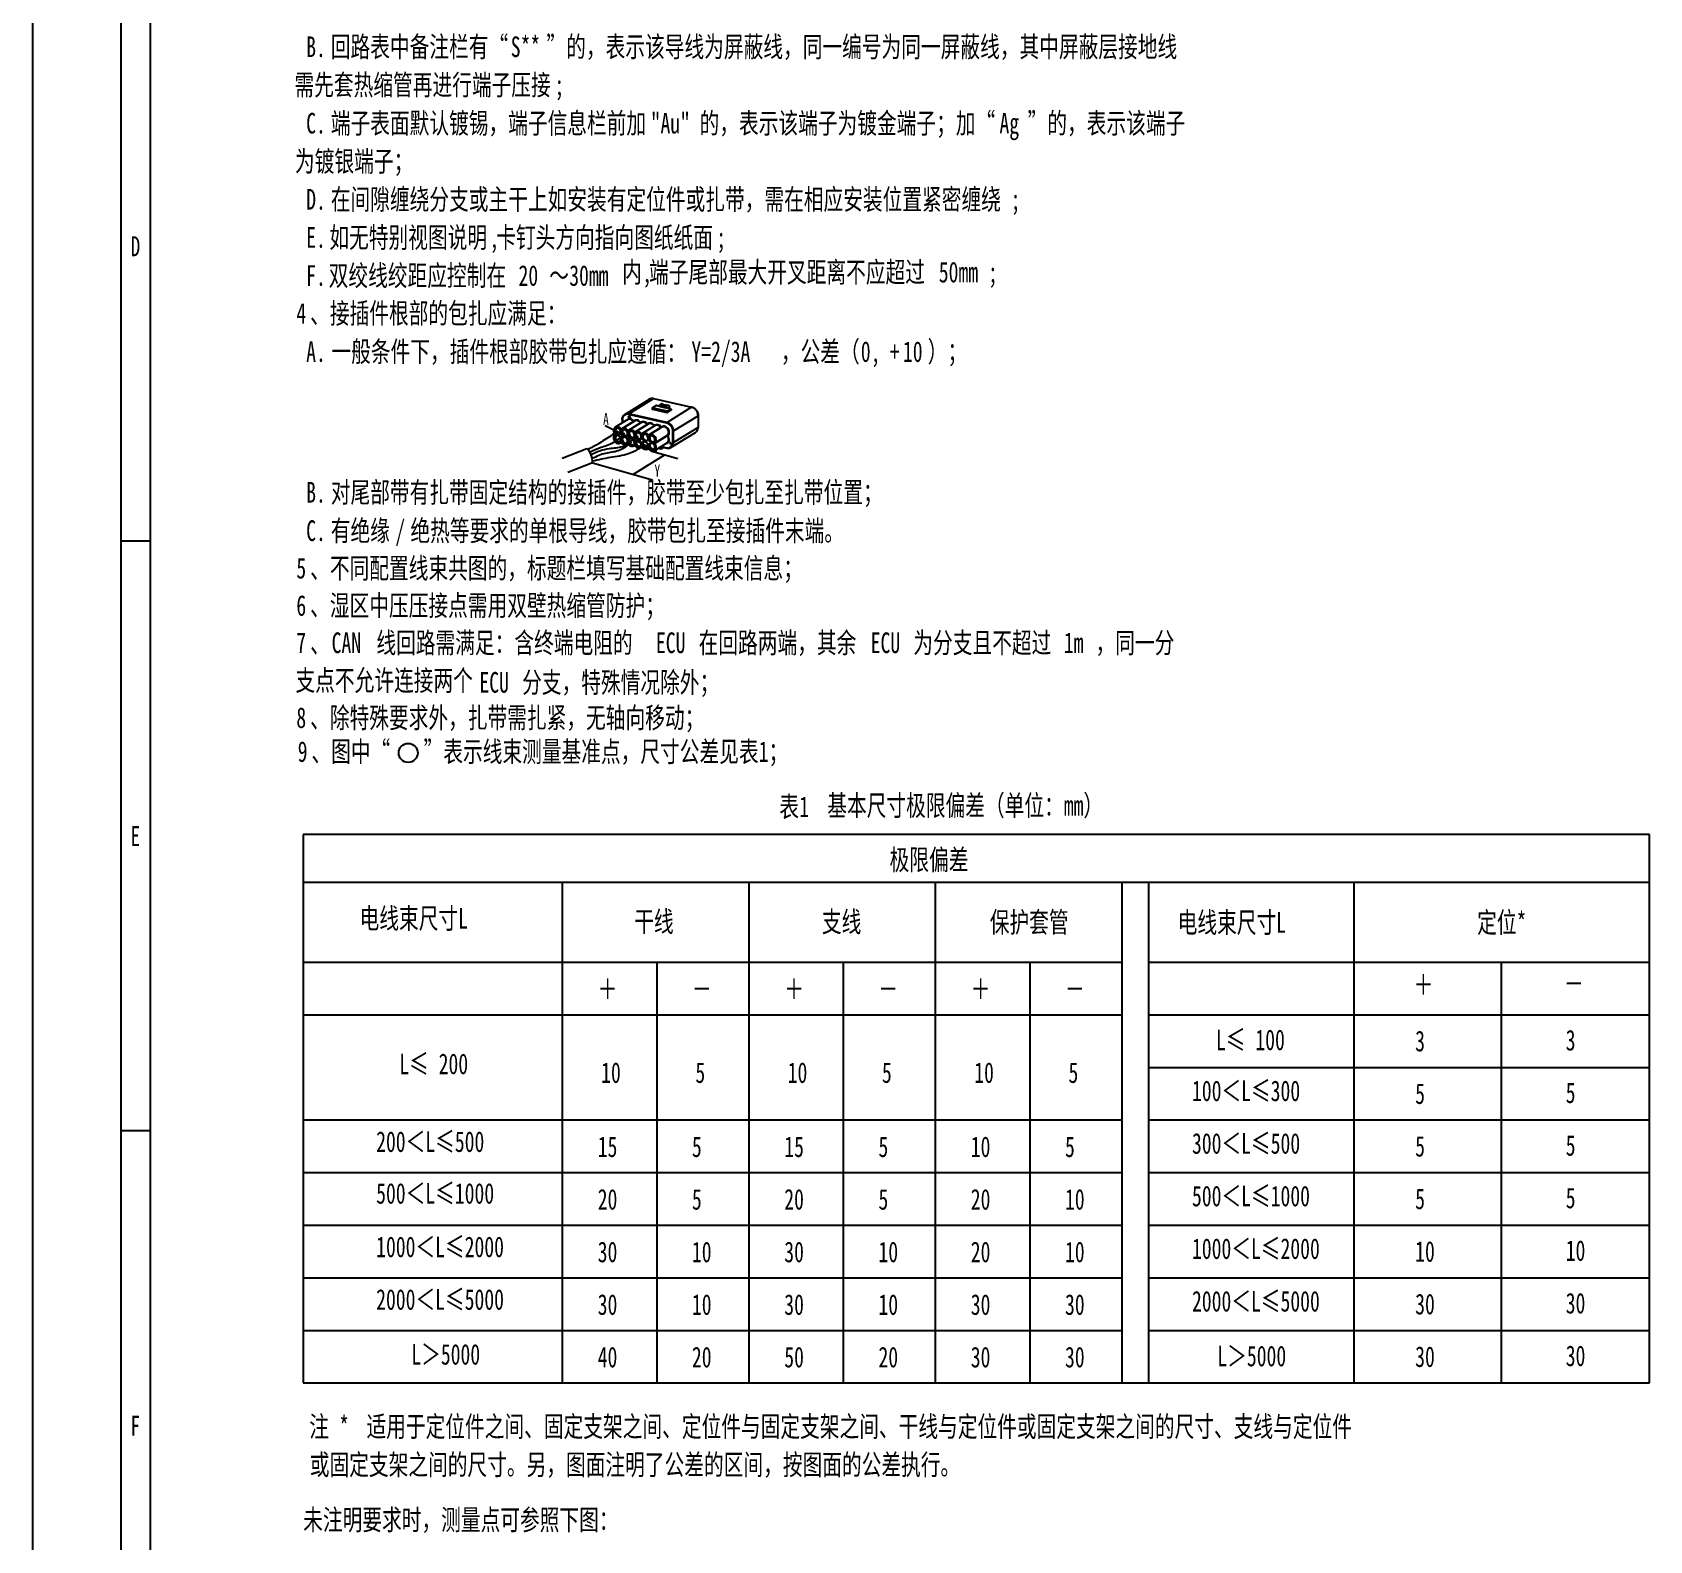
# Model space of a CAD drawing. Header units: inches. Extents: x 47316 to 59086, y 3141 to 11743.
# Drawn here: x 57302.6 to 57576.8, y 7120.7 to 7376.5 of the extents above; entities that cross this region are included whole.
import ezdxf

# ---------------------------------------------------------------- set-up
doc = ezdxf.new("R2010")
doc.units = ezdxf.units.IN
doc.header["$MEASUREMENT"] = 0
doc.styles.add('MtX_SimSun', font='')
doc.styles.get("Standard").update_dxf_attribs({"font": ''})
doc.styles.get('MtX_SimSun').set_extended_font_data('SimSun')
doc.styles.get('Standard').set_extended_font_data('SimSun')

msp = doc.modelspace()

# ---------------------------------------------------------------- hatches: boundary and pattern name
at = {"lineweight": -3}
h = msp.add_hatch(color=0, dxfattribs=at)
h.dxf.hatch_style = 2
h.paths.add_polyline_path([(57401.06, 7309.31), (57401.78, 7308.79), (57400.93, 7309.05)])
h = msp.add_hatch(color=0, dxfattribs=at)
h.dxf.hatch_style = 2
h.paths.add_polyline_path([(57407.28, 7306.24), (57406.44, 7306.49), (57407.15, 7305.98)])
h = msp.add_hatch(color=0, dxfattribs=at)
h.dxf.hatch_style = 2
h.paths.add_polyline_path([(57409, 7304.53), (57409.83, 7304.85), (57409.15, 7304.28)])
h = msp.add_hatch(color=0, dxfattribs=at)
h.dxf.hatch_style = 2
h.paths.add_polyline_path([(57405.1, 7302.12), (57404.43, 7301.53), (57405.25, 7301.87)])

# ---------------------------------------------------------------- linework, layer by layer
at = {"color": 0, "lineweight": -3}
for p, q in [((57302.57, 7710.2), (57302.57, 6869.2)), ((57322.57, 7690.2), (57322.57, 6890.2)), ((57317.57, 7390.2), (57317.57, 6890.2)), ((57403.02, 7311.7), (57407.19, 7314.26)), ((57403.7, 7311.8), (57407.87, 7314.36)), ((57407.19, 7314.26), (57407.3, 7314.32)), ((57407.3, 7314.32), (57407.42, 7314.36)), ((57407.42, 7314.36), (57407.56, 7314.39)), ((57407.56, 7314.39), (57407.71, 7314.4)), ((57407.71, 7314.4), (57407.86, 7314.38)), ((57407.86, 7314.38), (57407.91, 7314.37)), ((57407.87, 7314.36), (57414.35, 7312.91)), ((57407.91, 7314.37), (57414.39, 7312.91)), ((57403.53, 7310.83), (57401.4, 7309.52)), ((57402.58, 7310.83), (57402.59, 7310.98)), ((57402.58, 7310.83), (57402.58, 7310.24)), ((57402.59, 7310.98), (57402.62, 7311.13)), ((57402.62, 7311.13), (57402.67, 7311.27)), ((57402.67, 7311.27), (57402.73, 7311.4)), ((57402.73, 7311.4), (57402.81, 7311.51)), ((57402.81, 7311.51), (57402.9, 7311.61)), ((57402.9, 7311.61), (57403.01, 7311.69)), ((57403.01, 7311.69), (57403.02, 7311.7)), ((57403.66, 7311.38), (57403.63, 7311.34)), ((57403.63, 7311.34), (57403.63, 7311.3)), ((57403.63, 7311.3), (57403.66, 7311.33)), ((57403.65, 7311.31), (57403.63, 7311.3)), ((57403.65, 7311.31), (57403.66, 7311.32)), ((57410.14, 7310.23), (57403.66, 7311.69)), ((57403.69, 7311.39), (57403.66, 7311.38)), ((57403.7, 7311.37), (57403.66, 7311.38)), ((57403.66, 7311.33), (57403.66, 7311.1)), ((57403.66, 7311.1), (57403.69, 7311.09)), ((57403.72, 7311.39), (57403.69, 7311.39)), ((57403.69, 7311.09), (57403.7, 7311.37)), ((57403.72, 7311.11), (57403.69, 7311.09)), ((57410.19, 7310.34), (57403.7, 7311.8)), ((57403.72, 7311.39), (57403.7, 7311.37)), ((57403.72, 7311.11), (57403.72, 7311.39)), ((57403.75, 7311.32), (57403.74, 7311.3)), ((57403.74, 7311.3), (57403.77, 7311.29)), ((57403.89, 7311.23), (57403.74, 7311.11)), ((57403.74, 7311.11), (57403.74, 7311.08)), ((57403.74, 7311.08), (57403.93, 7311.04)), ((57403.77, 7311.34), (57403.75, 7311.32)), ((57403.79, 7311.35), (57403.77, 7311.34)), ((57403.79, 7311.34), (57403.77, 7311.34)), ((57403.77, 7311.29), (57403.78, 7311.3)), ((57403.79, 7311.3), (57403.77, 7311.29)), ((57403.78, 7311.3), (57403.8, 7311.31)), ((57403.78, 7311.1), (57403.92, 7311.2)), ((57403.8, 7311.12), (57403.78, 7311.1)), ((57403.93, 7311.07), (57403.78, 7311.1)), ((57403.82, 7311.36), (57403.79, 7311.35)), ((57403.82, 7311.36), (57403.79, 7311.34)), ((57403.83, 7311.34), (57403.79, 7311.34)), ((57403.79, 7311.3), (57403.8, 7311.31)), ((57403.8, 7311.31), (57403.82, 7311.31)), ((57403.8, 7311.12), (57403.94, 7311.22)), ((57403.95, 7311.08), (57403.8, 7311.12)), ((57403.85, 7311.36), (57403.82, 7311.36)), ((57403.82, 7311.31), (57403.85, 7311.31)), ((57403.85, 7311.36), (57403.83, 7311.34)), ((57403.85, 7311.34), (57403.83, 7311.34)), ((57403.88, 7311.35), (57403.85, 7311.36)), ((57403.88, 7311.35), (57403.85, 7311.34)), ((57403.88, 7311.32), (57403.85, 7311.34)), ((57403.85, 7311.31), (57403.87, 7311.3)), ((57403.87, 7311.3), (57403.89, 7311.28)), ((57403.91, 7311.34), (57403.88, 7311.35)), ((57403.91, 7311.34), (57403.88, 7311.32)), ((57403.91, 7311.31), (57403.88, 7311.32)), ((57403.89, 7311.28), (57403.9, 7311.26)), ((57403.9, 7311.25), (57403.89, 7311.23)), ((57403.9, 7311.26), (57403.9, 7311.25)), ((57403.93, 7311.32), (57403.91, 7311.34)), ((57403.93, 7311.32), (57403.91, 7311.31)), ((57403.93, 7311.28), (57403.91, 7311.31)), ((57403.92, 7311.2), (57403.93, 7311.22)), ((57403.94, 7311.22), (57403.92, 7311.2)), ((57403.95, 7311.29), (57403.93, 7311.32)), ((57403.95, 7311.29), (57403.93, 7311.28)), ((57403.93, 7311.25), (57403.93, 7311.28)), ((57403.96, 7311.27), (57403.93, 7311.25)), ((57403.96, 7311.26), (57403.93, 7311.24)), ((57403.93, 7311.24), (57403.93, 7311.25)), ((57403.93, 7311.22), (57403.93, 7311.24)), ((57403.95, 7311.23), (57403.93, 7311.22)), ((57403.95, 7311.08), (57403.93, 7311.07)), ((57403.93, 7311.04), (57403.93, 7311.07)), ((57403.95, 7311.05), (57403.93, 7311.04)), ((57403.94, 7311.22), (57403.95, 7311.23)), ((57403.96, 7311.27), (57403.95, 7311.29)), ((57403.95, 7311.23), (57403.96, 7311.26)), ((57403.95, 7311.05), (57403.95, 7311.08)), ((57403.96, 7311.26), (57403.96, 7311.27)), ((57407.68, 7312.77), (57407.68, 7312.59)), ((57408.28, 7313.17), (57407.71, 7312.82)), ((57407.71, 7312.75), (57407.71, 7312.57)), ((57407.71, 7312.75), (57410.16, 7312.2)), ((57407.71, 7312.57), (57410.16, 7312.02)), ((57408.31, 7313.18), (57407.74, 7312.83)), ((57407.74, 7312.83), (57410.19, 7312.28)), ((57408.98, 7313.03), (57408.31, 7313.18)), ((57408.98, 7313.03), (57408.33, 7313.18)), ((57408.99, 7313.01), (57408.97, 7313.29)), ((57408.99, 7313.33), (57409.19, 7313.45)), ((57409.01, 7313), (57408.99, 7313.28)), ((57410, 7313.05), (57408.99, 7313.28)), ((57410.01, 7312.77), (57409.01, 7313)), ((57409.02, 7313.34), (57409.21, 7313.46)), ((57410.02, 7313.11), (57409.02, 7313.34)), ((57409.21, 7313.46), (57409.45, 7313.41)), ((57409.22, 7313.46), (57409.45, 7313.41)), ((57409.39, 7313.37), (57409.45, 7313.41)), ((57409.93, 7313.25), (57409.39, 7313.37)), ((57409.92, 7313.25), (57409.41, 7313.37)), ((57409.46, 7313.41), (57409.45, 7313.41)), ((57409.46, 7313.41), (57409.7, 7313.3)), ((57409.48, 7313.36), (57409.5, 7313.35)), ((57409.48, 7313.35), (57409.48, 7313.36)), ((57409.96, 7313.28), (57409.92, 7313.25)), ((57409.99, 7313.28), (57409.93, 7313.25)), ((57409.99, 7313.28), (57410.22, 7313.23)), ((57410, 7313.29), (57410.23, 7313.23)), ((57410, 7313.05), (57410.01, 7312.77)), ((57410.22, 7313.23), (57410.02, 7313.11)), ((57410.26, 7313.18), (57410.06, 7313.06)), ((57410.06, 7313.06), (57410.07, 7312.78)), ((57410.11, 7312.8), (57410.07, 7312.78)), ((57410.8, 7312.65), (57410.11, 7312.8)), ((57410.81, 7312.65), (57410.13, 7312.81)), ((57410.16, 7312.2), (57410.16, 7312.02)), ((57414.35, 7312.91), (57410.19, 7310.34)), ((57410.19, 7312.28), (57410.8, 7312.65)), ((57410.23, 7313.23), (57410.24, 7313.23)), ((57410.59, 7313.08), (57410.24, 7313.23)), ((57410.24, 7312.21), (57410.85, 7312.58)), ((57410.24, 7312.03), (57410.85, 7312.4)), ((57410.24, 7312.21), (57410.24, 7312.03)), ((57410.61, 7313.03), (57410.26, 7313.18)), ((57410.61, 7312.87), (57410.4, 7312.74)), ((57410.61, 7312.87), (57410.61, 7313.03)), ((57410.62, 7312.88), (57410.62, 7313.04)), ((57410.85, 7312.58), (57410.85, 7312.4)), ((57410.86, 7312.59), (57410.86, 7312.41)), ((57411.29, 7308.89), (57415.45, 7311.46)), ((57414.39, 7312.91), (57414.53, 7312.87)), ((57414.53, 7312.87), (57414.68, 7312.8)), ((57414.68, 7312.8), (57414.83, 7312.71)), ((57414.83, 7312.71), (57414.97, 7312.61)), ((57414.97, 7312.61), (57415.09, 7312.48)), ((57415.09, 7312.48), (57415.2, 7312.34)), ((57415.2, 7312.34), (57415.3, 7312.19)), ((57415.3, 7312.19), (57415.37, 7312.03)), ((57415.37, 7312.03), (57415.43, 7311.86)), ((57415.43, 7311.86), (57415.46, 7311.69)), ((57415.45, 7311.46), (57415.44, 7309.49)), ((57415.46, 7311.69), (57415.48, 7311.53)), ((57415.48, 7311.49), (57415.47, 7309.53)), ((57415.48, 7311.53), (57415.48, 7311.49)), ((57399.7, 7309.82), (57408.43, 7305.51)), ((57401.12, 7309.09), (57401.11, 7308.96)), ((57401.11, 7308.96), (57401.12, 7308.83)), ((57401.15, 7309.19), (57401.12, 7309.09)), ((57401.12, 7308.83), (57401.15, 7308.7)), ((57401.19, 7309.3), (57401.15, 7309.19)), ((57401.15, 7308.7), (57401.2, 7308.57)), ((57401.23, 7308.11), (57401.18, 7308.03)), ((57401.25, 7309.38), (57401.19, 7309.3)), ((57401.2, 7308.57), (57401.26, 7308.45)), ((57401.29, 7308.18), (57401.23, 7308.11)), ((57401.31, 7309.45), (57401.25, 7309.38)), ((57401.26, 7308.45), (57401.28, 7308.42)), ((57401.36, 7308.24), (57401.29, 7308.18)), ((57401.4, 7309.52), (57401.31, 7309.45)), ((57401.35, 7308.32), (57401.37, 7308.29)), ((57401.37, 7308.25), (57401.36, 7308.24)), ((57401.37, 7308.29), (57401.37, 7308.26)), ((57401.37, 7308.26), (57401.37, 7308.25)), ((57404.51, 7310.5), (57402.38, 7309.19)), ((57402.45, 7309.17), (57402.45, 7309.17)), ((57404.68, 7310.57), (57402.56, 7309.26)), ((57402.62, 7310.8), (57402.62, 7310.27)), ((57405.66, 7310.24), (57403.54, 7308.93)), ((57403.61, 7308.91), (57403.61, 7308.91)), ((57405.84, 7310.31), (57403.72, 7309)), ((57406.82, 7309.98), (57404.7, 7308.67)), ((57404.77, 7308.65), (57404.77, 7308.65)), ((57407, 7310.05), (57404.88, 7308.74)), ((57407.98, 7309.72), (57405.86, 7308.41)), ((57405.93, 7308.39), (57405.93, 7308.39)), ((57408.16, 7309.79), (57406.04, 7308.48)), ((57409.14, 7309.46), (57407.02, 7308.15)), ((57407.09, 7308.13), (57407.09, 7308.13)), ((57407.19, 7308.22), (57407.17, 7308.2)), ((57409.32, 7309.53), (57407.19, 7308.22)), ((57410.22, 7308.13), (57408.1, 7306.82)), ((57410.85, 7306.08), (57415.01, 7308.64)), ((57411.15, 7306.92), (57411.16, 7308.88)), ((57415.44, 7309.49), (57411.28, 7306.93)), ((57411.28, 7306.93), (57411.29, 7308.89)), ((57415.01, 7308.64), (57415.12, 7308.72)), ((57415.12, 7308.72), (57415.22, 7308.82)), ((57415.22, 7308.82), (57415.3, 7308.93)), ((57415.3, 7308.93), (57415.37, 7309.06)), ((57415.37, 7309.06), (57415.42, 7309.2)), ((57415.42, 7309.2), (57415.45, 7309.34)), ((57415.45, 7309.34), (57415.47, 7309.51)), ((57415.47, 7309.51), (57415.47, 7309.53)), ((57392.39, 7304.27), (57396.61, 7305.91)), ((57401.11, 7307.81), (57401.1, 7307.68)), ((57401.1, 7307.68), (57401.12, 7307.54)), ((57401.13, 7307.92), (57401.11, 7307.81)), ((57401.12, 7307.54), (57401.15, 7307.42)), ((57401.18, 7308.03), (57401.13, 7307.92)), ((57401.15, 7307.42), (57401.2, 7307.29)), ((57401.2, 7307.29), (57401.27, 7307.17)), ((57401.27, 7307.17), (57401.36, 7307.06)), ((57401.36, 7307.06), (57401.46, 7306.96)), ((57401.46, 7306.96), (57401.56, 7306.88)), ((57401.56, 7306.88), (57401.66, 7306.83)), ((57401.66, 7306.83), (57401.78, 7306.79)), ((57401.78, 7306.79), (57401.88, 7306.77)), ((57401.88, 7306.77), (57402, 7306.76)), ((57402, 7306.76), (57402.1, 7306.78)), ((57402.1, 7306.78), (57402.19, 7306.81)), ((57402.19, 7306.81), (57402.26, 7306.85)), ((57402.4, 7306.93), (57402.26, 7306.85)), ((57402.38, 7306.93), (57402.37, 7306.93)), ((57402.38, 7306.93), (57402.37, 7306.93)), ((57402.39, 7306.94), (57402.38, 7306.93)), ((57402.41, 7306.93), (57402.39, 7306.94)), ((57402.43, 7306.9), (57402.41, 7306.93)), ((57402.47, 7306.86), (57402.43, 7306.9)), ((57402.56, 7306.75), (57402.47, 7306.86)), ((57402.67, 7306.65), (57402.56, 7306.75)), ((57402.79, 7306.58), (57402.67, 7306.65)), ((57402.89, 7306.54), (57402.79, 7306.58)), ((57403, 7306.51), (57402.89, 7306.54)), ((57403.12, 7306.5), (57403, 7306.51)), ((57403.23, 7306.51), (57403.12, 7306.5)), ((57403.34, 7306.54), (57403.23, 7306.51)), ((57403.42, 7306.58), (57403.34, 7306.54)), ((57403.56, 7306.67), (57403.42, 7306.58)), ((57403.54, 7306.67), (57403.53, 7306.67)), ((57403.55, 7306.67), (57403.53, 7306.67)), ((57403.53, 7306.67), (57403.53, 7306.67)), ((57403.57, 7306.67), (57403.55, 7306.67)), ((57403.59, 7306.64), (57403.57, 7306.67)), ((57403.63, 7306.6), (57403.59, 7306.64)), ((57403.72, 7306.49), (57403.63, 7306.6)), ((57403.83, 7306.39), (57403.72, 7306.49)), ((57403.95, 7306.32), (57403.83, 7306.39)), ((57404.05, 7306.28), (57403.95, 7306.32)), ((57404.16, 7306.25), (57404.05, 7306.28)), ((57404.28, 7306.24), (57404.16, 7306.25)), ((57404.39, 7306.25), (57404.28, 7306.24)), ((57404.5, 7306.28), (57404.39, 7306.25)), ((57404.58, 7306.32), (57404.5, 7306.28)), ((57404.72, 7306.41), (57404.58, 7306.32)), ((57404.7, 7306.41), (57404.69, 7306.41)), ((57404.71, 7306.41), (57404.69, 7306.41)), ((57404.69, 7306.41), (57404.69, 7306.41)), ((57404.73, 7306.41), (57404.71, 7306.41)), ((57404.75, 7306.38), (57404.73, 7306.41)), ((57404.79, 7306.33), (57404.75, 7306.38)), ((57404.88, 7306.23), (57404.79, 7306.33)), ((57404.99, 7306.13), (57404.88, 7306.23)), ((57405.11, 7306.06), (57404.99, 7306.13)), ((57405.21, 7306.02), (57405.11, 7306.06)), ((57405.32, 7305.99), (57405.21, 7306.02)), ((57405.44, 7305.98), (57405.32, 7305.99)), ((57405.55, 7305.99), (57405.44, 7305.98)), ((57405.66, 7306.02), (57405.55, 7305.99)), ((57405.74, 7306.06), (57405.66, 7306.02)), ((57405.88, 7306.15), (57405.74, 7306.06)), ((57405.86, 7306.15), (57405.84, 7306.15)), ((57405.87, 7306.15), (57405.85, 7306.15)), ((57405.85, 7306.15), (57405.85, 7306.15)), ((57405.88, 7306.15), (57405.87, 7306.15)), ((57405.91, 7306.12), (57405.88, 7306.15)), ((57405.95, 7306.07), (57405.91, 7306.12)), ((57406.04, 7305.97), (57405.95, 7306.07)), ((57406.15, 7305.87), (57406.04, 7305.97)), ((57406.27, 7305.8), (57406.15, 7305.87)), ((57406.37, 7305.76), (57406.27, 7305.8)), ((57406.48, 7305.73), (57406.37, 7305.76)), ((57406.6, 7305.72), (57406.48, 7305.73)), ((57406.71, 7305.73), (57406.6, 7305.72)), ((57406.82, 7305.76), (57406.71, 7305.73)), ((57406.9, 7305.8), (57406.82, 7305.76)), ((57407.04, 7305.89), (57406.9, 7305.8)), ((57407.02, 7305.89), (57407, 7305.88)), ((57407.02, 7305.89), (57407.01, 7305.89)), ((57407.01, 7305.89), (57407.01, 7305.89)), ((57407.04, 7305.89), (57407.02, 7305.89)), ((57407.07, 7305.86), (57407.04, 7305.89)), ((57407.09, 7305.84), (57407.07, 7305.86)), ((57407.18, 7305.73), (57407.09, 7305.84)), ((57407.28, 7305.64), (57407.18, 7305.73)), ((57407.39, 7305.56), (57407.28, 7305.64)), ((57407.51, 7305.51), (57407.39, 7305.56)), ((57407.63, 7305.47), (57407.51, 7305.51)), ((57407.63, 7305.47), (57412.02, 7304.22)), ((57407.75, 7305.46), (57407.63, 7305.47)), ((57407.85, 7305.47), (57407.75, 7305.46)), ((57407.96, 7305.5), (57407.85, 7305.47)), ((57408.06, 7305.54), (57407.96, 7305.5)), ((57410.19, 7306.85), (57408.06, 7305.54)), ((57410.22, 7308.04), (57408.1, 7306.73)), ((57408.86, 7306.04), (57408.86, 7305.98)), ((57408.86, 7305.97), (57408.86, 7305.97)), ((57408.86, 7305.97), (57408.86, 7305.98)), ((57408.87, 7305.97), (57408.86, 7305.97)), ((57408.88, 7305.97), (57408.87, 7305.97)), ((57408.91, 7305.97), (57408.88, 7305.97)), ((57408.9, 7305.93), (57408.91, 7305.97)), ((57408.9, 7305.92), (57408.9, 7305.93)), ((57408.91, 7305.92), (57408.9, 7305.92)), ((57408.9, 7305.92), (57408.9, 7305.92)), ((57408.91, 7306.06), (57408.91, 7305.97)), ((57408.91, 7305.97), (57409.11, 7305.93)), ((57408.91, 7305.92), (57409.16, 7305.86)), ((57409.11, 7305.93), (57409.11, 7306.12)), ((57409.11, 7305.93), (57409.13, 7305.89)), ((57409.15, 7305.91), (57409.11, 7305.93)), ((57409.13, 7305.89), (57409.14, 7305.87)), ((57409.14, 7305.87), (57409.16, 7305.86)), ((57409.18, 7305.9), (57409.15, 7305.91)), ((57409.22, 7305.9), (57409.18, 7305.9)), ((57409.59, 7306.1), (57409.22, 7305.87)), ((57409.24, 7305.91), (57409.22, 7305.9)), ((57409.24, 7306.23), (57410.12, 7306.03)), ((57409.24, 7306.13), (57409.29, 7306.17)), ((57409.24, 7305.91), (57409.24, 7306.13)), ((57409.56, 7306.11), (57409.24, 7305.91)), ((57409.27, 7306.17), (57410.14, 7305.97)), ((57410.14, 7305.97), (57410.29, 7305.95)), ((57410.29, 7305.95), (57410.44, 7305.95)), ((57410.44, 7305.95), (57410.58, 7305.97)), ((57410.58, 7305.97), (57410.71, 7306.01)), ((57410.73, 7306.92), (57410.69, 7306.88)), ((57410.69, 7306.88), (57410.69, 7306.84)), ((57410.69, 7306.84), (57410.73, 7306.87)), ((57410.72, 7306.85), (57410.69, 7306.84)), ((57410.71, 7306.01), (57410.83, 7306.07)), ((57410.73, 7306.87), (57410.72, 7306.64)), ((57410.72, 7306.85), (57410.73, 7306.86)), ((57410.72, 7306.64), (57410.76, 7306.63)), ((57410.75, 7306.93), (57410.73, 7306.92)), ((57410.76, 7306.91), (57410.73, 7306.92)), ((57410.78, 7306.93), (57410.75, 7306.93)), ((57410.78, 7306.93), (57410.76, 7306.91)), ((57410.76, 7306.63), (57410.76, 7306.91)), ((57410.78, 7306.65), (57410.76, 7306.63)), ((57410.78, 7306.65), (57410.78, 7306.93)), ((57410.83, 7306.07), (57410.85, 7306.08)), ((57397.56, 7303.47), (57393.35, 7301.83)), ((57397.56, 7303.47), (57407.7, 7300.59)), ((57409.83, 7304.85), (57404.43, 7301.52)), ((57322.57, 7290.2), (57317.57, 7290.2)), ((57576.79, 7240.46), (57348.47, 7240.46)), ((57348.47, 7240.46), (57348.47, 7147.46)), ((57576.79, 7147.46), (57576.79, 7240.46)), ((57348.47, 7232.35), (57526.7, 7232.35)), ((57392.46, 7147.46), (57392.46, 7232.35)), ((57424.09, 7147.46), (57424.09, 7232.35)), ((57455.72, 7147.46), (57455.72, 7232.35)), ((57487.35, 7147.46), (57487.35, 7232.35)), ((57491.83, 7232.35), (57491.83, 7147.46)), ((57526.7, 7147.46), (57526.7, 7232.35)), ((57526.7, 7232.35), (57576.79, 7232.35)), ((57348.47, 7218.81), (57487.35, 7218.81)), ((57408.44, 7218.81), (57408.44, 7147.46)), ((57440.07, 7218.81), (57440.07, 7147.46)), ((57471.7, 7218.81), (57471.7, 7147.46)), ((57491.83, 7218.81), (57576.79, 7218.81)), ((57551.59, 7218.81), (57551.59, 7147.46)), ((57348.47, 7209.89), (57487.35, 7209.89)), ((57491.83, 7209.89), (57576.79, 7209.89)), ((57491.83, 7200.97), (57576.79, 7200.97)), ((57322.57, 7190.2), (57317.57, 7190.2)), ((57348.47, 7192.05), (57487.35, 7192.05)), ((57491.83, 7192.05), (57576.79, 7192.05)), ((57348.47, 7183.13), (57487.35, 7183.13)), ((57491.83, 7183.13), (57576.79, 7183.13)), ((57348.47, 7174.22), (57487.35, 7174.22)), ((57491.83, 7174.22), (57576.79, 7174.22)), ((57348.47, 7165.3), (57487.35, 7165.3)), ((57491.83, 7165.3), (57576.79, 7165.3)), ((57348.47, 7156.38), (57487.35, 7156.38)), ((57491.83, 7156.38), (57576.79, 7156.38)), ((57348.47, 7147.46), (57576.79, 7147.46))]:
    msp.add_line(p, q, dxfattribs=at)
msp.add_circle((57366.29, 7254.29), 1.61, dxfattribs=at)
for centre, radius, start, end in [((57407.74, 7312.77), 0.06, 121.6329, 179.7235), ((57408.31, 7313.12), 0.06, 77.3398, 121.6329), ((57409.02, 7313.3), 0.045, 121.6295, 182.5609), ((57409.21, 7313.42), 0.045, 77.3408, 121.6329), ((57409.39, 7313.29), 0.0846, 77.8028, 95.4351), ((57409.92, 7313.24), 0.0128, 28.1467, 68.043), ((57409.99, 7313.24), 0.045, 77.3391, 121.6329), ((57410.57, 7313.04), 0.045, 359.7235, 66.5659), ((57410.8, 7312.59), 0.06, 359.7235, 77.3391), ((57402.13, 7308.99), 1.02, 213.7071, 220.6121), ((57402.85, 7308.78), 0.558, 121.6507, 135.6047), ((57404.01, 7308.52), 0.558, 121.6507, 135.6047), ((57405.17, 7308.26), 0.558, 121.6507, 135.6047), ((57406.33, 7308), 0.558, 121.6507, 135.6047), ((57407.49, 7307.74), 0.56, 124.9232, 135.5891), ((57394.08, 7303.52), 3.48, 359.2553, 43.4381), ((57408.92, 7305.98), 0.0602, 179.7018, 257.3656), ((57409.18, 7305.93), 0.0712, 256.4142, 301.0924), ((57409.26, 7306.15), 0.0184, 71.7983, 111.3566)]:
    msp.add_arc(centre, radius, start, end, dxfattribs=at)
for centre, major_axis, ratio, start_param, end_param in [((57407.86, 7313.16), (0.68, -1.1), 0.798879, 2.479583, 3.141668), ((57407.87, 7314.19), (0.039, 0.176), 0.474432, 0, 0.433465), ((57402.67, 7310.83), (-0.09, 0.0004), 0.369739, 0, 1.034895), ((57403.65, 7310.57), (0.63, -1.02), 0.798879, 2.479583, 4.05038), ((57403.7, 7310.6), (0.68, -1.1), 0.798879, 2.479583, 3.141668), ((57403.99, 7310.14), (-0.468, 0.76), 0.798879, 4.763533, 6.651951), ((57403.96, 7310.12), (-0.437, 0.709), 0.798879, 4.763533, 6.283214), ((57403.7, 7311.71), (0.0197, 0.0878), 0.474432, 0.433465, 2.004262), ((57407.74, 7312.77), (-0.06, 0.0003), 0.369739, 0, 1.034895), ((57407.74, 7312.59), (-0.06, 0.0003), 0.369739, 0, 1.034895), ((57407.74, 7312.77), (-0.0131, -0.0586), 0.474432, 3.575058, 5.145854), ((57407.74, 7312.77), (-0.0315, 0.0511), 0.798879, 5.621176, 6.283035), ((57408.31, 7313.12), (-0.0315, 0.0511), 0.798879, 5.621176, 6.283261), ((57408.31, 7313.12), (0.0131, 0.0586), 0.474432, 0.000118, 0.433465), ((57409.02, 7313.3), (0.045, 0.002), 0.437959, 3.141593, 4.156456), ((57409.02, 7313.3), (0.0236, -0.0383), 0.798879, 2.479583, 3.141593), ((57409.02, 7313.3), (0.0099, 0.0439), 0.474432, 0.433465, 2.091528), ((57409.03, 7313.01), (-0.045, 0.0001), 0.370411, 0.016104, 1.032687), ((57409.21, 7313.42), (0.0236, -0.0383), 0.798879, 2.479583, 3.141668), ((57409.21, 7313.42), (-0.0099, -0.0439), 0.474432, 3.32729, 3.575058), ((57409.21, 7313.42), (-0.0099, -0.0439), 0.474432, 3.141654, 3.264998), ((57409.44, 7313.36), (0.0236, -0.0383), 0.798879, 0.908787, 2.479583), ((57409.44, 7313.36), (-0.0099, -0.0439), 0.474432, 3.141654, 3.575058), ((57409.44, 7313.36), (-0.0179, -0.0413), 0.876721, 1.736241, 3.141708), ((57409.99, 7313.24), (-0.0236, 0.0383), 0.798879, 5.621176, 6.283261), ((57409.99, 7313.24), (0.0099, 0.0439), 0.474432, 0, 0.433465), ((57410.02, 7313.07), (0.0099, 0.0439), 0.474432, 0.433465, 2.091528), ((57410.02, 7313.07), (-0.045, -0.002), 0.437959, 1.014863, 2.58566), ((57410.04, 7312.79), (0.045, -0.0001), 0.370411, 4.17428, 5.745076), ((57410.02, 7313.07), (-0.0236, 0.0383), 0.798879, 4.05038, 5.621176), ((57410.11, 7312.75), (0.0131, 0.0586), 0.474432, 0, 0.433465), ((57410.19, 7312.22), (-0.0131, -0.0586), 0.474432, 3.575058, 5.145854), ((57410.19, 7312.22), (-0.06, 0.0003), 0.369739, 1.034895, 2.605691), ((57410.19, 7312.04), (-0.06, 0.0003), 0.369739, 1.034895, 2.605691), ((57410.19, 7312.22), (0.0315, -0.0511), 0.798879, 0.908787, 2.479583), ((57410.22, 7313.19), (0.0099, 0.0439), 0.474432, 6.283185, 6.440843), ((57410.22, 7313.19), (-0.0236, 0.0383), 0.798879, 4.05038, 5.621176), ((57410.22, 7313.19), (0.0099, 0.0439), 0.474432, 0.21995, 0.433465), ((57410.22, 7313.19), (0.0179, 0.0413), 0.876721, 4.877833, 6.2833), ((57410.57, 7313.04), (0.0179, 0.0413), 0.876721, 4.877833, 6.283328), ((57410.57, 7313.04), (0.045, -0.0002), 0.369739, 5.747284, 6.283185), ((57410.57, 7312.88), (-0.045, 0.0002), 0.369739, 2.605691, 3.141593), ((57410.8, 7312.59), (0.0131, 0.0586), 0.474432, 0, 0.433465), ((57410.8, 7312.59), (0.0315, -0.0511), 0.798879, 0.908787, 2.479583), ((57410.8, 7312.59), (-0.06, 0.0003), 0.369739, 2.605691, 3.141593), ((57410.8, 7312.41), (-0.06, 0.0003), 0.369739, 2.605691, 3.141593), ((57414.35, 7312.74), (-0.039, -0.176), 0.474432, 3.141593, 3.575058), ((57414.34, 7311.71), (0.68, -1.1), 0.798879, 0.908787, 2.479583), ((57415.3, 7311.49), (0.18, -0.001), 0.369739, 5.747284, 6.283185), ((57401.8, 7307.54), (-0.405, 0.658), 0.798879, 0.051144, 3.337226), ((57401.8, 7308.79), (-0.405, 0.658), 0.798879, 4.763533, 8.049615), ((57401.8, 7308.79), (0.342, -0.556), 0.798879, 2.479583425205964, 8.762768732385549), ((57401.8, 7307.54), (0.342, -0.556), 0.798879, 5.621176, 11.904361), ((57401.83, 7308.81), (-0.311, 0.504), 0.798879, 0.000076, 2.479583), ((57401.4, 7308.36), (0.0455, 0.0391), 0.116923, 2.206934, 3.141593), ((57401.4, 7308.19), (0.0347, -0.049), 0.600705, 3.103121, 4.673917), ((57401.3, 7308.28), (-0.063, 0.102), 0.798879, 3.192737, 4.908023), ((57401.83, 7308.81), (-0.437, 0.709), 0.798879, 4.763533, 6.283214), ((57401.96, 7308.88), (-0.311, 0.504), 0.798879, 0.153087, 2.988505), ((57401.95, 7307.63), (-0.311, 0.504), 0.798879, 0.153087, 0.908787), ((57401.83, 7308.81), (-0.311, 0.504), 0.798879, 5.621176, 6.283261), ((57401.83, 7307.55), (-0.311, 0.504), 0.798879, 5.621176, 6.283261), ((57401.83, 7308.81), (-0.311, 0.504), 0.798879, 2.479583, 3.141668), ((57401.83, 7307.55), (-0.311, 0.504), 0.798879, 3.141668, 5.621176), ((57401.83, 7308.81), (-0.311, 0.504), 0.798879, 3.141668, 5.621176), ((57402.34, 7309.17), (-0.0498, -0.0335), 0.030749, 3.786331, 5.357128), ((57402.39, 7309.2), (0.063, -0.102), 0.798879, 4.763533, 6.478819), ((57402.42, 7309.22), (-0.0315, 0.0511), 0.798879, 1.621941, 3.141701), ((57402.96, 7308.53), (0.342, -0.556), 0.798879, 2.479583425205964, 8.762768732385549), ((57402.49, 7309.13), (0.0428, -0.042), 0.590018, 3.141476, 4.567062), ((57402.99, 7308.55), (-0.311, 0.504), 0.798879, 0.000076, 2.479583), ((57402.96, 7308.53), (-0.405, 0.658), 0.798879, 4.763533, 6.478819), ((57402.99, 7308.55), (-0.437, 0.709), 0.798879, 4.763533, 6.283067), ((57403.12, 7308.62), (-0.311, 0.504), 0.798879, 0.153087, 2.988505), ((57402.99, 7308.55), (-0.311, 0.504), 0.798879, 5.621176, 6.283261), ((57402.99, 7308.55), (-0.311, 0.504), 0.798879, 3.141668, 5.621176), ((57403.5, 7308.9), (-0.0498, -0.0335), 0.030749, 3.786331, 5.357128), ((57403.55, 7308.94), (0.063, -0.102), 0.798879, 4.763533, 6.478819), ((57403.58, 7308.96), (-0.0315, 0.0511), 0.798879, 1.621941, 3.141701), ((57404.12, 7308.27), (0.342, -0.556), 0.798879, 2.479583425205964, 8.762768732385549), ((57403.65, 7308.87), (0.0428, -0.042), 0.590018, 3.141476, 4.567062), ((57404.15, 7308.29), (-0.311, 0.504), 0.798879, 0.000076, 2.479583), ((57404.12, 7308.27), (-0.405, 0.658), 0.798879, 4.763533, 6.478819), ((57404.15, 7308.29), (-0.437, 0.709), 0.798879, 4.763533, 6.283067), ((57404.28, 7308.36), (-0.311, 0.504), 0.798879, 0.153087, 2.988505), ((57404.15, 7308.29), (-0.311, 0.504), 0.798879, 5.621176, 6.283261), ((57404.15, 7308.29), (-0.311, 0.504), 0.798879, 3.141668, 5.621176), ((57404.54, 7310.53), (-0.0498, -0.0335), 0.030749, 0.644739, 2.215535), ((57404.54, 7310.53), (-0.0315, 0.0511), 0.798879, 1.621941, 2.370486), ((57405.15, 7309.88), (-0.468, 0.76), 0.798879, 4.763533, 6.478819), ((57404.54, 7310.53), (0.0428, -0.042), 0.590018, 0.605431, 1.42547), ((57404.66, 7308.64), (-0.0498, -0.0335), 0.030749, 3.786331, 5.357128), ((57404.7, 7308.68), (0.063, -0.102), 0.798879, 4.763533, 6.478819), ((57405.12, 7309.86), (-0.437, 0.709), 0.798879, 4.763533, 6.283294), ((57404.74, 7308.7), (-0.0315, 0.0511), 0.798879, 1.621941, 3.141701), ((57405.28, 7308.01), (0.342, -0.556), 0.798879, 2.479583425205964, 8.762768732385549), ((57404.81, 7308.61), (0.0428, -0.042), 0.590018, 3.141476, 4.567062), ((57405.31, 7308.03), (-0.311, 0.504), 0.798879, 0.000076, 2.479583), ((57405.28, 7308.01), (-0.405, 0.658), 0.798879, 4.763533, 6.478819), ((57405.31, 7308.03), (-0.437, 0.709), 0.798879, 4.763533, 6.283067), ((57405.44, 7308.1), (-0.311, 0.504), 0.798879, 0.153087, 2.988505), ((57405.31, 7308.03), (-0.311, 0.504), 0.798879, 5.621176, 6.283261), ((57405.31, 7308.03), (-0.311, 0.504), 0.798879, 3.141668, 5.621176), ((57405.7, 7310.27), (-0.0498, -0.0335), 0.030749, 0.644739, 2.215535), ((57405.7, 7310.27), (-0.0315, 0.0511), 0.798879, 1.621941, 2.370486), ((57406.31, 7309.62), (-0.468, 0.76), 0.798879, 4.763533, 6.478819), ((57405.7, 7310.27), (0.0428, -0.042), 0.590018, 0.605431, 1.42547), ((57405.82, 7308.38), (-0.0498, -0.0335), 0.030749, 3.786331, 5.357128), ((57405.86, 7308.42), (0.063, -0.102), 0.798879, 4.763533, 6.478819), ((57406.28, 7309.6), (-0.437, 0.709), 0.798879, 4.763533, 6.283294), ((57405.89, 7308.44), (-0.0315, 0.0511), 0.798879, 1.621941, 3.141701), ((57406.44, 7307.75), (0.342, -0.556), 0.798879, 2.479583425205964, 8.762768732385549), ((57405.97, 7308.35), (0.0428, -0.042), 0.590018, 3.141476, 4.567062), ((57406.47, 7307.77), (-0.311, 0.504), 0.798879, 0.000076, 2.479583), ((57406.44, 7307.75), (-0.405, 0.658), 0.798879, 4.763533, 6.478819), ((57406.47, 7307.77), (-0.437, 0.709), 0.798879, 4.763533, 6.283067), ((57406.59, 7307.84), (-0.311, 0.504), 0.798879, 0.153087, 2.988505), ((57406.47, 7307.77), (-0.311, 0.504), 0.798879, 5.621176, 6.283261), ((57406.47, 7307.77), (-0.311, 0.504), 0.798879, 3.141668, 5.621176), ((57406.86, 7310.01), (-0.0498, -0.0335), 0.030749, 0.644739, 2.215535), ((57406.86, 7310.01), (-0.0315, 0.0511), 0.798879, 1.621941, 2.370486), ((57407.47, 7309.36), (-0.468, 0.76), 0.798879, 4.763533, 6.478819), ((57406.86, 7310.01), (0.0428, -0.042), 0.590018, 0.605431, 1.42547), ((57406.98, 7308.12), (-0.0498, -0.0335), 0.030749, 3.786331, 5.357128), ((57407.02, 7308.16), (0.063, -0.102), 0.798879, 4.763533, 6.478819), ((57407.44, 7309.34), (-0.437, 0.709), 0.798879, 4.763533, 6.283294), ((57407.05, 7308.18), (-0.0315, 0.0511), 0.798879, 1.621941, 3.141701), ((57407.6, 7307.49), (0.342, -0.556), 0.798879, 2.479583425205964, 8.762768732385549), ((57407.13, 7308.09), (0.0428, -0.042), 0.590018, 3.141476, 4.567062), ((57407.6, 7307.49), (-0.405, 0.658), 0.798879, 3.192737, 6.478819), ((57407.63, 7307.51), (-0.437, 0.709), 0.798879, 3.192737, 6.283185), ((57407.63, 7307.51), (-0.311, 0.504), 0.798879, 5.621176, 6.283261), ((57408.02, 7309.75), (-0.0498, -0.0335), 0.030749, 0.644739, 2.215535), ((57408.02, 7309.75), (-0.0315, 0.0511), 0.798879, 1.621941, 2.370486), ((57408.63, 7309.1), (-0.468, 0.76), 0.798879, 4.763533, 6.478819), ((57408.02, 7309.75), (0.0428, -0.042), 0.590018, 0.605431, 1.42547), ((57408.6, 7309.08), (-0.437, 0.709), 0.798879, 4.763533, 6.283294), ((57409.18, 7309.49), (-0.0498, -0.0335), 0.030749, 0.644739, 2.215535), ((57409.18, 7309.49), (-0.0315, 0.0511), 0.798879, 1.621941, 2.370486), ((57409.79, 7308.84), (-0.468, 0.76), 0.798879, 3.192737, 6.478819), ((57409.18, 7309.49), (0.0428, -0.042), 0.590018, 0.605431, 1.42547), ((57409.76, 7308.82), (-0.437, 0.709), 0.798879, 3.192737, 6.283185), ((57409.78, 7307.58), (-0.468, 0.76), 0.798879, 2.772827, 4.908023), ((57410.18, 7310.26), (0.0197, 0.0878), 0.474432, 0.433465, 2.004262), ((57410.13, 7309.11), (0.63, -1.02), 0.798879, 0.908787, 2.479583), ((57410.18, 7309.14), (0.68, -1.1), 0.798879, 0.908787, 2.479583), ((57410.26, 7308.08), (-0.0315, 0.0511), 0.798879, 0.051144, 1.76643), ((57410.26, 7308.08), (-0.0347, 0.049), 0.600705, 4.673917, 6.244714), ((57410.26, 7308.08), (-0.0455, -0.0391), 0.116923, 0.636138, 2.206934), ((57411.21, 7308.91), (0.09, -0.0004), 0.369739, 4.176487, 5.747284), ((57414.33, 7309.74), (0.68, -1.1), 0.798879, 0.000076, 0.908787), ((57415.29, 7309.53), (-0.18, 0.001), 0.369739, 2.605691, 3.141593), ((57401.83, 7307.55), (-0.311, 0.504), 0.798879, 0.000076, 2.479583), ((57401.95, 7307.63), (-0.311, 0.504), 0.798879, 0.908787, 2.988505), ((57401.83, 7307.55), (-0.311, 0.504), 0.798879, 2.479583, 3.141668), ((57401.83, 7307.55), (-0.437, 0.709), 0.798879, 3.141593, 3.337226), ((57402.37, 7306.86), (0.063, -0.102), 0.798879, 1.621941, 3.337226), ((57402.33, 7306.97), (-0.0428, 0.042), 0.590018, 1.42547, 2.996266), ((57402.41, 7306.88), (-0.0315, 0.0511), 0.798879, 0.000109, 0.195634), ((57402.96, 7307.27), (0.342, -0.556), 0.798879, 5.621176, 11.904361), ((57402.48, 7306.94), (0.0498, 0.0335), 0.030749, 2.215535, 3.141593), ((57402.99, 7307.29), (-0.311, 0.504), 0.798879, 0.000076, 2.479583), ((57402.96, 7307.27), (-0.405, 0.658), 0.798879, 1.621941, 3.337226), ((57403.11, 7307.37), (-0.311, 0.504), 0.798879, 0.153087, 0.908787), ((57403.11, 7307.37), (-0.311, 0.504), 0.798879, 0.908787, 2.988505), ((57402.99, 7307.29), (-0.311, 0.504), 0.798879, 5.621176, 6.283261), ((57402.99, 7307.29), (-0.311, 0.504), 0.798879, 2.479583, 3.141668), ((57402.99, 7308.55), (-0.311, 0.504), 0.798879, 2.479583, 3.141668), ((57402.99, 7307.29), (-0.311, 0.504), 0.798879, 3.141668, 5.621176), ((57402.99, 7307.29), (-0.437, 0.709), 0.798879, 3.141474, 3.337226), ((57403.53, 7306.6), (0.063, -0.102), 0.798879, 1.621941, 3.337226), ((57403.49, 7306.71), (-0.0428, 0.042), 0.590018, 1.42547, 2.996266), ((57403.56, 7306.62), (-0.0315, 0.0511), 0.798879, 0.000109, 0.195634), ((57404.12, 7307.01), (0.342, -0.556), 0.798879, 5.621176, 11.904361), ((57403.64, 7306.68), (0.0498, 0.0335), 0.030749, 2.215535, 3.141593), ((57404.15, 7307.03), (-0.311, 0.504), 0.798879, 0.000076, 2.479583), ((57404.12, 7307.01), (-0.405, 0.658), 0.798879, 1.621941, 3.337226), ((57404.27, 7307.11), (-0.311, 0.504), 0.798879, 0.153087, 0.908787), ((57404.27, 7307.11), (-0.311, 0.504), 0.798879, 0.908787, 2.988505), ((57404.15, 7307.03), (-0.311, 0.504), 0.798879, 5.621176, 6.283261), ((57404.15, 7307.03), (-0.311, 0.504), 0.798879, 2.479583, 3.141668), ((57404.15, 7308.29), (-0.311, 0.504), 0.798879, 2.479583, 3.141668), ((57404.15, 7307.03), (-0.311, 0.504), 0.798879, 3.141668, 5.621176), ((57404.15, 7307.03), (-0.437, 0.709), 0.798879, 3.141474, 3.337226), ((57404.69, 7306.34), (0.063, -0.102), 0.798879, 1.621941, 3.337226), ((57404.65, 7306.45), (-0.0428, 0.042), 0.590018, 1.42547, 2.996266), ((57404.72, 7306.36), (-0.0315, 0.0511), 0.798879, 0.000109, 0.195634), ((57405.28, 7306.75), (0.342, -0.556), 0.798879, 5.621176, 11.904361), ((57405.31, 7306.77), (-0.311, 0.504), 0.798879, 0.000076, 2.479583), ((57404.8, 7306.42), (0.0498, 0.0335), 0.030749, 2.215535, 3.141593), ((57405.28, 7306.75), (-0.405, 0.658), 0.798879, 1.621941, 3.337226), ((57405.43, 7306.85), (-0.311, 0.504), 0.798879, 0.153087, 0.908787), ((57405.43, 7306.85), (-0.311, 0.504), 0.798879, 0.908787, 2.988505), ((57405.31, 7306.77), (-0.311, 0.504), 0.798879, 5.621176, 6.283261), ((57405.31, 7306.77), (-0.311, 0.504), 0.798879, 2.479583, 3.141668), ((57405.31, 7308.03), (-0.311, 0.504), 0.798879, 2.479583, 3.141668), ((57405.31, 7306.77), (-0.311, 0.504), 0.798879, 3.141668, 5.621176), ((57405.31, 7306.77), (-0.437, 0.709), 0.798879, 3.141474, 3.337226), ((57405.85, 7306.08), (0.063, -0.102), 0.798879, 1.621941, 3.337226), ((57405.81, 7306.19), (-0.0428, 0.042), 0.590018, 1.42547, 2.996266), ((57405.88, 7306.1), (-0.0315, 0.0511), 0.798879, 0.000109, 0.195634), ((57406.44, 7306.49), (0.342, -0.556), 0.798879, 5.621176, 11.904361), ((57406.47, 7306.51), (-0.311, 0.504), 0.798879, 0.000076, 2.479583), ((57405.96, 7306.16), (0.0498, 0.0335), 0.030749, 2.215535, 3.141593), ((57406.44, 7306.49), (-0.405, 0.658), 0.798879, 1.621941, 3.337226), ((57406.59, 7306.59), (-0.311, 0.504), 0.798879, 0.153087, 0.908787), ((57406.59, 7306.59), (-0.311, 0.504), 0.798879, 0.908787, 2.988505), ((57406.47, 7306.51), (-0.311, 0.504), 0.798879, 5.621176, 6.283261), ((57406.47, 7306.51), (-0.311, 0.504), 0.798879, 2.479583, 3.141668), ((57406.47, 7307.77), (-0.311, 0.504), 0.798879, 2.479583, 3.141668), ((57406.47, 7306.51), (-0.311, 0.504), 0.798879, 3.141668, 5.621176), ((57406.47, 7306.51), (-0.437, 0.709), 0.798879, 3.141474, 3.337226), ((57407.01, 7305.82), (0.063, -0.102), 0.798879, 1.621941, 3.337226), ((57406.97, 7305.93), (-0.0428, 0.042), 0.590018, 1.42547, 2.996266), ((57407.04, 7305.84), (-0.0315, 0.0511), 0.798879, 0.000109, 0.195634), ((57407.59, 7306.23), (0.342, -0.556), 0.798879, 5.621176, 11.904361), ((57407.63, 7306.25), (-0.311, 0.504), 0.798879, 0.000076, 2.479583), ((57407.12, 7305.9), (0.0498, 0.0335), 0.030749, 2.215535, 3.141593), ((57407.63, 7307.51), (-0.311, 0.504), 0.798879, 0.000076, 2.479583), ((57407.59, 7306.23), (-0.405, 0.658), 0.798879, 1.621941, 4.908023), ((57407.75, 7307.58), (-0.311, 0.504), 0.798879, 0.153087, 2.988505), ((57407.75, 7306.33), (-0.311, 0.504), 0.798879, 0.153087, 0.908787), ((57407.75, 7306.33), (-0.311, 0.504), 0.798879, 0.908787, 2.988505), ((57407.63, 7306.25), (-0.311, 0.504), 0.798879, 5.621176, 6.283261), ((57407.63, 7306.25), (-0.311, 0.504), 0.798879, 2.479583, 3.141668), ((57407.63, 7307.51), (-0.311, 0.504), 0.798879, 3.141668, 5.621176), ((57407.63, 7307.51), (-0.311, 0.504), 0.798879, 2.479583, 3.141668), ((57407.63, 7306.25), (-0.311, 0.504), 0.798879, 3.141668, 5.621176), ((57408.1, 7306.75), (0.063, -0.102), 0.798879, 3.192737, 4.908023), ((57408.06, 7306.87), (-0.0347, 0.049), 0.600705, 1.532325, 3.103121), ((57408.06, 7306.7), (-0.0455, -0.0391), 0.116923, 3.77773, 5.348527), ((57407.63, 7306.25), (-0.437, 0.709), 0.798879, 3.141621, 4.908023), ((57408.13, 7306.77), (-0.0315, 0.0511), 0.798879, 0.051144, 1.76643), ((57409.24, 7306.09), (0.079, -0.128), 0.798879, 2.479583, 4.05038), ((57409.16, 7306.15), (0.09, -0.0004), 0.369739, 4.176487, 5.747284), ((57409.18, 7305.92), (-0.0315, 0.0511), 0.798879, 3.141668, 4.05038), ((57409.29, 7306.26), (-0.0197, -0.0878), 0.474432, 5.145854, 6.283185), ((57409.29, 7306.12), (0.0315, -0.0511), 0.798879, 3.141668, 4.05038), ((57410.12, 7307.15), (0.63, -1.02), 0.798879, 5.621176, 7.191972), ((57410.16, 7306.06), (-0.0197, -0.0878), 0.474432, 5.145854, 6.283185), ((57409.75, 7307.56), (-0.437, 0.709), 0.798879, 3.141621, 4.908023), ((57410.17, 7307.18), (0.68, -1.1), 0.798879, 0.000076, 0.908787), ((57411.2, 7306.95), (0.09, -0.0004), 0.369739, 4.176487, 5.747284)]:
    msp.add_ellipse(centre, major_axis=major_axis, ratio=ratio, start_param=start_param, end_param=end_param, dxfattribs=at)
for points, knots in [([(57401.8, 7308.79), (57401.05, 7308.32), (57399.94, 7307.61), (57398.3, 7306.53), (57397.34, 7306.03), (57396.77, 7305.73)], [0, 0, 0, 0, 2.656687, 3.956572, 5.893151, 5.893151, 5.893151, 5.893151]), ([(57402.96, 7308.53), (57402.3, 7307.84), (57401.1, 7306.61), (57398.83, 7306.09), (57397.63, 7305.5), (57397.11, 7305.24)], [0, 0, 0, 0, 2.793289, 5.032882, 6.801302, 6.801302, 6.801302, 6.801302]), ([(57405.28, 7308.01), (57404.83, 7307.72), (57403.93, 7307.13), (57402.47, 7305.92), (57399.97, 7306.01), (57398.28, 7305.3), (57397.29, 7304.86)], [0, 0, 0, 0, 1.618973, 3.240412, 5.490413, 8.717788, 8.717788, 8.717788, 8.717788]), ([(57404.15, 7307.03), (57403.44, 7306.42), (57402.16, 7305.32), (57399.62, 7305.21), (57398.23, 7304.56), (57397.49, 7304.2)], [0, 0, 0, 0, 2.722782, 4.89797, 7.326651, 7.326651, 7.326651, 7.326651]), ([(57406.44, 7306.49), (57405.54, 7305.92), (57403.73, 7304.78), (57400.57, 7304.44), (57398.55, 7303.98), (57397.55, 7303.76)], [0, 0, 0, 0, 3.153959, 6.316485, 9.380542, 9.380542, 9.380542, 9.380542])]:
    msp.add_open_spline(points, degree=3, knots=knots, dxfattribs=at)

# ---------------------------------------------------------------- texts
at = {"color": 0, "lineweight": -3, "width": 0.7}
for s, height, p in [(' B.', 3.5, (57347.33, 7372.28)), ('回路表中备注栏有“', 3.5, (57353.17, 7372.28)), ('S**', 3.5, (57383.68, 7372.28)), ('”的，表示该导线为屏蔽线，同一编号为同一屏蔽线，其中屏蔽层接地线', 3.5, (57389.75, 7372.28)), ('需先套热缩管再进行端子压接', 3.5, (57347.02, 7365.82)), (';', 3.5, (57391.09, 7365.82)), ('端子表面默认镀锡，端子信息栏前加', 3.5, (57353.17, 7359.32)), ('"Au"', 3.5, (57407.41, 7359.32)), ('的，表示该端子为镀金端子；加“', 3.5, (57415.7, 7359.32)), ('”的，表示该端子', 3.5, (57471.33, 7359.32)), (' C.', 3.5, (57347.33, 7359.32)), ('Ag', 3.5, (57466.55, 7359.32)), ('为镀银端子；', 3.5, (57347.1, 7352.86)), (' D.', 3.5, (57347.33, 7346.41)), ('在间隙缠绕分支或主干上如安装有定位件或扎带，需在相应安装位置紧密缠绕', 3.5, (57353.17, 7346.41)), (';', 3.5, (57468.44, 7346.41)), ('如无特别视图说明', 3.5, (57352.93, 7339.95)), ('卡钉头方向指向图纸纸面', 3.5, (57381.22, 7339.95)), (' E.', 3.5, (57347.33, 7339.95)), (';', 3.5, (57418.52, 7339.95)), (',', 3.5, (57380.06, 7339.95)), (' F.', 3.5, (57347.33, 7333.49)), ('双绞线绞距应控制在', 3.5, (57352.82, 7333.49)), (' 20', 3.5, (57383.33, 7333.49)), ('～', 3.5, (57390.21, 7333.49)), ('30mm ', 3.5, (57393.6, 7333.49)), ('内', 3.5, (57402.57, 7334.07)), ('端子尾部最大开叉距离不应超过', 3.5, (57407.13, 7334.07)), (' 50mm ;', 3.5, (57454.59, 7334.07)), (',', 3.5, (57405.96, 7334.07)), ('4', 3.5, (57347.33, 7327.09)), ('、接插件根部的包扎应满足：', 3.5, (57349.67, 7327.09)), ('一般条件下，插件根部胶带包扎应遵循：', 3.5, (57353.28, 7320.59)), ('，公差（', 3.5, (57429.48, 7320.59)), ('）；', 3.5, (57454.38, 7320.59)), (' A.', 3.5, (57347.33, 7320.59)), ('Y=2/3A', 3.5, (57414.31, 7320.59)), ('0,', 3.5, (57443.04, 7320.59)), ('+', 3.5, (57447.95, 7320.59)), ('10', 3.5, (57450.18, 7320.59)), ('A', 2, (57399.35, 7309.9)), ('Y', 2, (57408.06, 7301.16)), (' B.', 3.5, (57347.33, 7296.73)), ('对尾部带有扎带固定结构的接插件，胶带至少包扎至扎带位置；', 3.5, (57353.17, 7296.73)), (' C.', 3.5, (57347.33, 7290.23)), ('有绝缘', 3.5, (57353.17, 7290.23)), ('/', 3.5, (57364.11, 7290.23)), ('绝热等要求的单根导线，胶带包扎至接插件末端。', 3.5, (57366.67, 7290.23)), ('5', 3.5, (57347.33, 7283.87)), ('、不同配置线束共图的，标题栏填写基础配置线束信息；', 3.5, (57349.67, 7283.87)), ('6', 3.5, (57347.33, 7277.54)), ('、湿区中压压接点需用双壁热缩管防护；', 3.5, (57349.67, 7277.54)), ('线回路需满足：含终端电阻的', 3.5, (57360.9, 7271.22)), ('在回路两端，其余', 3.5, (57415.54, 7271.22)), ('为分支且不超过', 3.5, (57451.94, 7271.22)), ('7', 3.5, (57347.33, 7271.22)), ('CAN', 3.5, (57353.31, 7271.22)), ('ECU', 3.5, (57408.3, 7271.22)), ('ECU', 3.5, (57444.71, 7271.22)), ('1m', 3.5, (57477.47, 7271.22)), ('，同一分', 3.5, (57482.83, 7271.22)), ('、', 3.5, (57349.67, 7271.22)), ('支点不允许连接两个', 3.5, (57347.18, 7264.84)), ('ECU', 3.5, (57378.37, 7264.51)), ('分支，特殊情况除外；', 3.5, (57385.61, 7264.51)), ('8', 3.5, (57347.33, 7258.52)), ('、除特殊要求外，扎带需扎紧，无轴向移动；', 3.5, (57349.67, 7258.52)), ('9', 3.5, (57347.56, 7252.77)), ('、图中“', 3.5, (57349.89, 7252.77)), ('”表示线束测量基准点，尺寸公差见表1；', 3.5, (57368.91, 7252.77)), ('表', 3.5, (57429.21, 7243.43)), ('1 ', 3.5, (57432.6, 7243.43)), ('基本尺寸极限偏差（单位：mm）', 3.5, (57437.35, 7243.64)), ('极限偏差', 3.5, (57447.92, 7234.44)), ('电线束尺寸L', 3.5, (57358.05, 7224.5)), ('干线', 3.5, (57404.62, 7223.95)), ('支线', 3.5, (57436.44, 7223.91)), ('保护套管', 3.5, (57464.9, 7223.84)), ('电线束尺寸L', 3.5, (57496.76, 7223.8)), ('定位*', 3.5, (57547.54, 7223.8)), ('＋', 3.5, (57398.43, 7212.53)), ('＋', 3.5, (57430.06, 7212.53)), ('＋', 3.5, (57461.68, 7212.53)), ('＋', 3.5, (57536.75, 7213.27)), ('－', 3.5, (57562.27, 7213.42)), ('－', 3.5, (57414.4, 7212.53)), ('－', 3.5, (57446.03, 7212.53)), ('－', 3.5, (57477.66, 7212.53)), ('L≤ 100', 3.5, (57503.27, 7203.89)), ('3', 3.5, (57537.03, 7203.69)), ('3', 3.5, (57562.56, 7203.83)), ('L≤ 200', 3.5, (57364.79, 7199.82)), ('10', 3.5, (57399.01, 7198.34)), ('5', 3.5, (57414.99, 7198.34)), ('10', 3.5, (57430.64, 7198.34)), ('5', 3.5, (57446.62, 7198.34)), ('10', 3.5, (57462.27, 7198.34)), ('5', 3.5, (57478.25, 7198.34)), ('100＜L≤300', 3.5, (57499.19, 7195.25)), ('5', 3.5, (57537.03, 7194.77)), ('5', 3.5, (57562.56, 7194.92)), ('200＜L≤500', 3.5, (57360.86, 7186.63)), ('15', 3.5, (57398.43, 7185.77)), ('5', 3.5, (57414.4, 7185.77)), ('15', 3.5, (57430.06, 7185.77)), ('5', 3.5, (57446.03, 7185.77)), ('10', 3.5, (57461.68, 7185.77)), ('5', 3.5, (57477.66, 7185.77)), ('300＜L≤500', 3.5, (57499.19, 7186.33)), ('5', 3.5, (57537.03, 7185.85)), ('5', 3.5, (57562.56, 7186)), ('500＜L≤1000', 3.5, (57360.86, 7177.86)), ('20', 3.5, (57398.43, 7176.85)), ('5', 3.5, (57414.4, 7176.85)), ('20', 3.5, (57430.06, 7176.85)), ('5', 3.5, (57446.03, 7176.85)), ('20', 3.5, (57461.68, 7176.85)), ('10', 3.5, (57477.66, 7176.85)), ('500＜L≤1000', 3.5, (57499.19, 7177.41)), ('5', 3.5, (57537.03, 7176.93)), ('5', 3.5, (57562.56, 7177.08)), ('1000＜L≤2000', 3.5, (57360.86, 7168.79)), ('30', 3.5, (57398.43, 7167.93)), ('10', 3.5, (57414.4, 7167.93)), ('30', 3.5, (57430.06, 7167.93)), ('10', 3.5, (57446.03, 7167.93)), ('20', 3.5, (57461.68, 7167.93)), ('10', 3.5, (57477.66, 7167.93)), ('1000＜L≤2000', 3.5, (57499.19, 7168.49)), ('10', 3.5, (57537.03, 7168.01)), ('10', 3.5, (57562.56, 7168.16)), ('2000＜L≤5000', 3.5, (57360.86, 7159.87)), ('2000＜L≤5000', 3.5, (57499.19, 7159.57)), ('30', 3.5, (57398.43, 7159.01)), ('10', 3.5, (57414.4, 7159.01)), ('30', 3.5, (57430.06, 7159.01)), ('10', 3.5, (57446.03, 7159.01)), ('30', 3.5, (57461.68, 7159.01)), ('30', 3.5, (57477.66, 7159.01)), ('30', 3.5, (57537.03, 7159.09)), ('30', 3.5, (57562.56, 7159.24)), ('L＞5000', 3.5, (57366.82, 7150.57)), ('40', 3.5, (57398.43, 7150.1)), ('20', 3.5, (57414.4, 7150.1)), ('50', 3.5, (57430.06, 7150.1)), ('20', 3.5, (57446.03, 7150.1)), ('30', 3.5, (57461.68, 7150.1)), ('30', 3.5, (57477.66, 7150.1)), ('L＞5000', 3.5, (57503.49, 7150.28)), ('30', 3.5, (57537.03, 7150.17)), ('30', 3.5, (57562.56, 7150.32)), ('注', 3.5, (57349.53, 7138.33)), (' * ', 3.5, (57352.92, 7138.33)), ('适用于定位件之间、固定支架之间、定位件与固定支架之间、干线与定位件或固定支架之间的尺寸、支线与定位件', 3.5, (57359.22, 7138.33)), ('或固定支架之间的尺寸。另，图面注明了公差的区间，按图面的公差执行。', 3.5, (57349.61, 7131.87)), ('未注明要求时，测量点可参照下图：', 3.5, (57348.49, 7122.52))]:
    msp.add_text(s, height=height, dxfattribs=at).set_placement(p)
at = {"color": 0, "lineweight": -3, "style": 'MtX_SimSun', "width": 0.7}
for s, p in [('D', (57319.24, 7338.5)), ('E', (57319.22, 7238.5)), ('F', (57319.21, 7138.5))]:
    msp.add_text(s, height=3.4, dxfattribs=at).set_placement(p)

doc.saveas('drawing.dxf')
